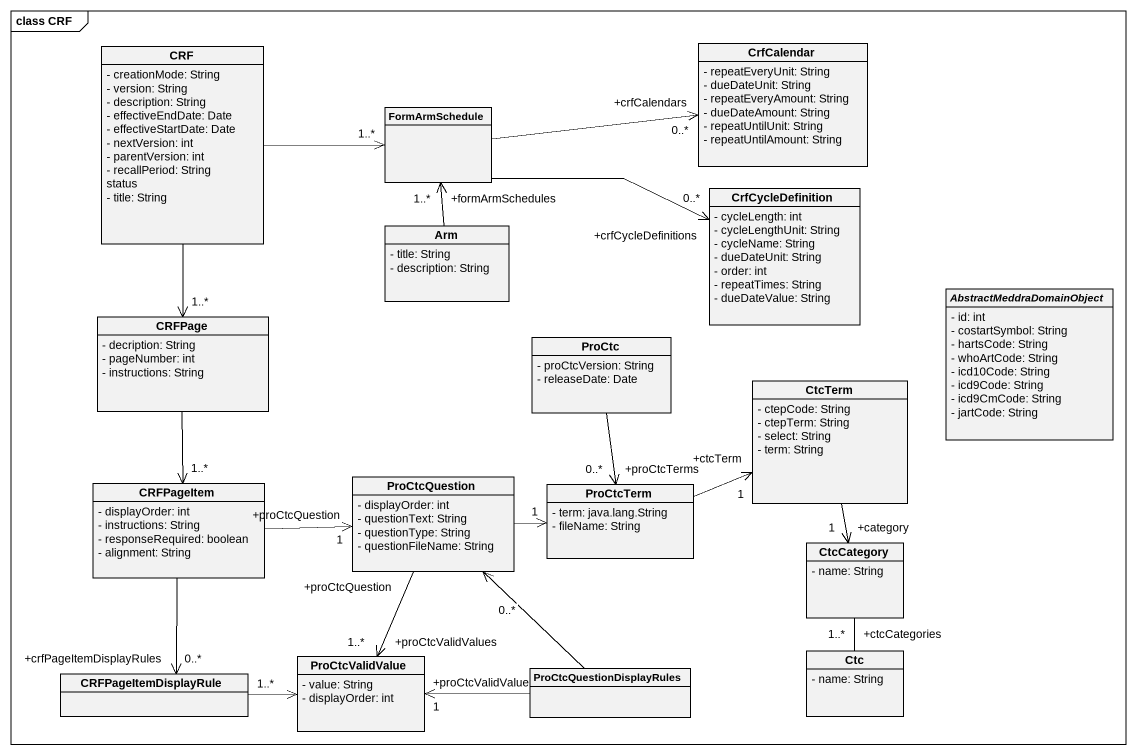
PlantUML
@startuml
mainframe class CRF
hide circle
hide empty members
skinparam classAttributeIconSize 0
class CRF {
  - creationMode: String
  - version: String
  - description: String
  - effectiveEndDate: Date
  - effectiveStartDate: Date
  - nextVersion: int
  - parentVersion: int
  - recallPeriod: String
  status
  - title: String
}
class CrfCalendar {
  - repeatEveryUnit: String
  - dueDateUnit: String
  - repeatEveryAmount: String
  - dueDateAmount: String
  - repeatUntilUnit: String
  - repeatUntilAmount: String
}
class FormArmSchedule
class CrfCycleDefinition {
  - cycleLength: int
  - cycleLengthUnit: String
  - cycleName: String
  - dueDateUnit: String
  - order: int
  - repeatTimes: String
  - dueDateValue: String
}
class Arm {
  - title: String
  - description: String
}
abstract class AbstractMeddraDomainObject {
  - id: int
  - costartSymbol: String
  - hartsCode: String
  - whoArtCode: String
  - icd10Code: String
  - icd9Code: String
  - icd9CmCode: String
  - jartCode: String
}
class CRFPage {
  - decription: String
  - pageNumber: int
  - instructions: String
}
class ProCtc {
  - proCtcVersion: String
  - releaseDate: Date
}
class CtcTerm {
  - ctepCode: String
  - ctepTerm: String
  - select: String
  - term: String
}
class CRFPageItem {
  - displayOrder: int
  - instructions: String
  - responseRequired: boolean
  - alignment: String
}
class ProCtcQuestion {
  - displayOrder: int
  - questionText: String
  - questionType: String
  - questionFileName: String
}
class ProCtcTerm {
  - term: java.lang.String
  - fileName: String
}
class CtcCategory {
  - name: String
}
class CRFPageItemDisplayRule
class ProCtcValidValue {
  - value: String
  - displayOrder: int
}
class ProCtcQuestionDisplayRules
class Ctc {
  - name: String
}
CRF -right-> "1..*" FormArmSchedule
CRF --> "1..*" CRFPage
FormArmSchedule -right-> "+crfCalendars\n0..*" CrfCalendar
FormArmSchedule -right-> "+crfCycleDefinitions\n0..*" CrfCycleDefinition
Arm -up-> "+formArmSchedules\n1..*" FormArmSchedule
CRFPage --> "1..*" CRFPageItem
ProCtc --> "+proCtcTerms\n0..*" ProCtcTerm
CtcTerm --> "+category\n1" CtcCategory
CRFPageItem -right-> "+proCtcQuestion\n1" ProCtcQuestion
CRFPageItem --> "+crfPageItemDisplayRules\n0..*" CRFPageItemDisplayRule
ProCtcQuestion -right-> "1" ProCtcTerm
ProCtcQuestion "+proCtcQuestion" --> "+proCtcValidValues\n1..*" ProCtcValidValue
ProCtcTerm -right-> "+ctcTerm\n1" CtcTerm
CRFPageItemDisplayRule "1..*" -right-> ProCtcValidValue
ProCtcQuestionDisplayRules -up-> "0..*" ProCtcQuestion
ProCtcQuestionDisplayRules -left-> "+proCtcValidValue\n1" ProCtcValidValue
Ctc -up- "+ctcCategories\n1..*" CtcCategory
@enduml
